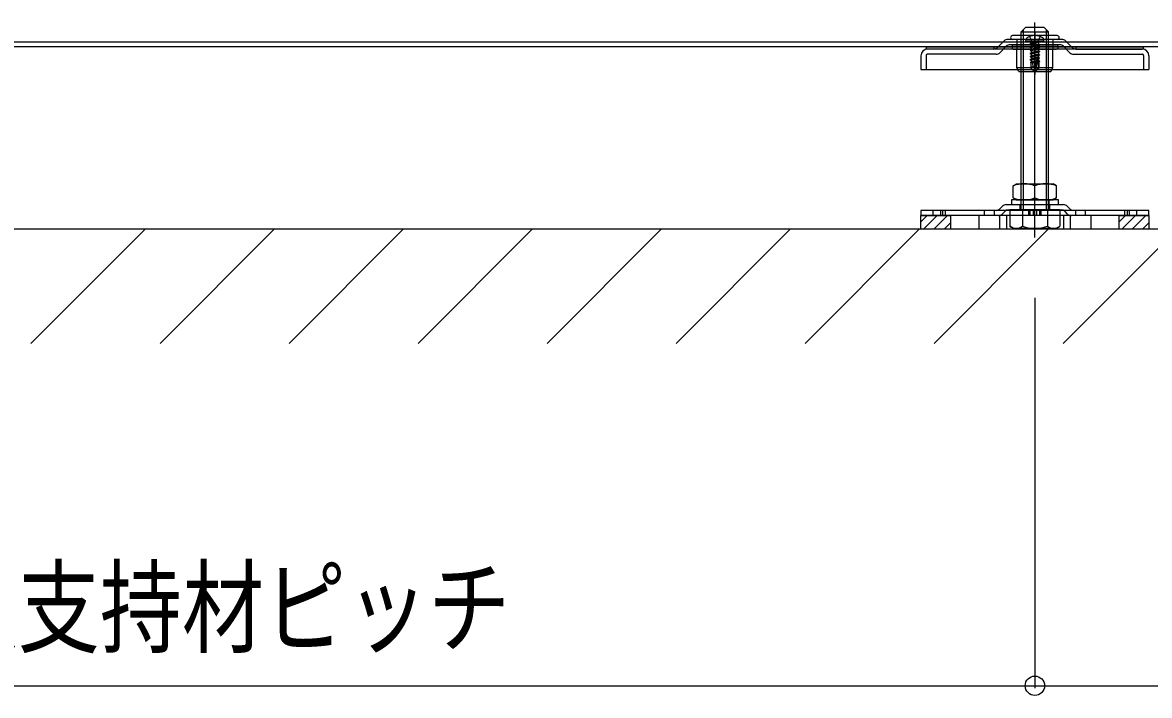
# Model space of a CAD drawing. Units: millimetres, scale not verified. Extents: x -4205 to 4205, y -2970 to 2970.
# Drawn here: x -2024.4 to -1530.2, y -924.2 to -629.4 of the extents above; entities that cross this region are included whole.
import ezdxf
from ezdxf.enums import TextEntityAlignment as Align

# ---------------------------------------------------------------- set-up
doc = ezdxf.new("R2010")
doc.units = ezdxf.units.MM
doc.header["$LTSCALE"] = 20
for name, color, linetype in [('0-4_YKK_12', 2, 'Continuous'), ('0-5_YKK_13', 4, 'Continuous'), ('0-6_YKK_D', 6, 'Continuous'), ('0-8_YSS_K', 3, 'Continuous')]:
    doc.layers.add(name, color=color, linetype=linetype)
doc.styles.add('ＭＳ ゴシック', font='')
doc.styles.get('ＭＳ ゴシック').set_extended_font_data('MS Gothic')

msp = doc.modelspace()

# ---------------------------------------------------------------- linework, layer by layer
at = {"layer": '0-4_YKK_12'}
for p, q in [((-686.5, -638), (-2474.5, -638)), ((-686.5, -640), (-2474.5, -640))]:
    msp.add_line(p, q, dxfattribs=at)
at = {"layer": '0-5_YKK_13'}
for p, q in [((-1580.5, -723.65), (-1580.5, -629.41)), ((-1568.65, -636.8), (-1592.35, -636.8)), ((-1570.7, -635.1), (-1590.3, -635.1)), ((-1570.7, -636.8), (-1590.3, -636.8)), ((-1588.45, -636.8), (-1588.45, -641.1)), ((-1586.5, -711.5), (-1586.5, -633.5)), ((-1585.55, -711.5), (-1585.55, -632.55)), ((-1584.5, -637.5), (-1584.36, -636.7)), ((-1580.5, -633.8), (-1580.5, -652.11)), ((-1576.5, -637.5), (-1576.64, -636.7)), ((-1575.45, -711.5), (-1575.45, -632.55)), ((-1574.5, -711.5), (-1574.5, -633.5)), ((-1572.55, -636.8), (-1572.55, -641.1)), ((-1598.45, -641), (-1627.5, -641)), ((-1598.5, -640), (-1598.5, -641)), ((-1596.83, -640.33), (-1593.97, -637.47)), ((-1595.87, -642.63), (-1593.02, -639.77)), ((-1569.61, -639.1), (-1591.39, -639.1)), ((-1590.5, -639.6), (-1590.5, -640.6)), ((-1590, -639.1), (-1571, -639.1)), ((-1590, -641.1), (-1571, -641.1)), ((-1588.45, -649.25), (-1588.45, -641.1)), ((-1576.5, -637.5), (-1584.5, -637.5)), ((-1584.5, -637.5), (-1584.41, -638)), ((-1576.59, -638), (-1584.41, -638)), ((-1582.6, -638.65), (-1579, -638.05)), ((-1579, -638.15), (-1582.6, -638.75)), ((-1582.6, -638.65), (-1582.05, -638.33)), ((-1582.6, -638.65), (-1582.6, -638.75)), ((-1582.6, -638.65), (-1582.6, -638.75)), ((-1582.6, -638.75), (-1582.05, -639.07)), ((-1582.6, -640.05), (-1578.4, -639.35)), ((-1578.4, -639.45), (-1582.6, -640.15)), ((-1582.6, -640.05), (-1582.05, -639.73)), ((-1582.6, -640.05), (-1582.6, -640.15)), ((-1582.6, -640.15), (-1582.05, -640.47)), ((-1582.6, -641.45), (-1578.4, -640.75)), ((-1578.4, -640.85), (-1582.6, -641.55)), ((-1582.6, -641.45), (-1582.05, -641.13)), ((-1582.6, -641.45), (-1582.6, -641.55)), ((-1582.6, -641.55), (-1582.05, -641.87)), ((-1582.6, -642.85), (-1578.4, -642.15)), ((-1578.4, -642.25), (-1582.6, -642.95)), ((-1579, -638.05), (-1582.05, -638.33)), ((-1582.05, -639.07), (-1579, -638.15)), ((-1582.05, -638.2), (-1582.05, -638.33)), ((-1578.95, -639.03), (-1582.05, -639.73)), ((-1582.05, -639.07), (-1582.05, -639.73)), ((-1578.95, -639.77), (-1582.05, -640.47)), ((-1578.95, -640.43), (-1582.05, -641.13)), ((-1582.05, -640.47), (-1582.05, -641.13)), ((-1578.95, -641.83), (-1582.05, -642.53)), ((-1582.05, -641.87), (-1582.05, -642.53)), ((-1579, -638.05), (-1579, -638.15)), ((-1578.95, -638.2), (-1578.95, -639.03)), ((-1578.4, -639.35), (-1578.95, -639.03)), ((-1578.4, -639.45), (-1578.95, -639.77)), ((-1578.95, -639.77), (-1578.95, -640.43)), ((-1578.4, -640.75), (-1578.95, -640.43)), ((-1578.95, -641.17), (-1578.95, -641.83)), ((-1578.4, -642.15), (-1578.95, -641.83)), ((-1578.4, -639.35), (-1578.4, -639.45)), ((-1578.4, -640.75), (-1578.4, -640.85)), ((-1578.4, -642.15), (-1578.4, -642.25)), ((-1576.5, -637.5), (-1576.59, -638)), ((-1570.5, -639.6), (-1570.5, -640.6)), ((-1565.13, -642.63), (-1567.98, -639.77)), ((-1564.17, -640.33), (-1567.03, -637.47)), ((-1562.55, -641), (-1533.5, -641)), ((-1562.5, -640), (-1562.5, -641)), ((-1630.5, -644), (-1630.5, -650)), ((-1628.2, -643.8), (-1628.2, -650)), ((-1597.5, -643.3), (-1627.7, -643.3)), ((-1582.6, -642.85), (-1582.05, -642.53)), ((-1582.6, -642.85), (-1582.6, -642.95)), ((-1582.6, -642.95), (-1582.05, -643.27)), ((-1582.6, -644.25), (-1578.4, -643.55)), ((-1578.4, -643.65), (-1582.6, -644.35)), ((-1582.6, -644.25), (-1582.05, -643.93)), ((-1582.6, -644.25), (-1582.6, -644.35)), ((-1582.6, -644.35), (-1582.05, -644.67)), ((-1582.6, -645.65), (-1578.4, -644.95)), ((-1578.4, -645.05), (-1582.6, -645.75)), ((-1582.6, -645.65), (-1582.05, -645.33)), ((-1582.6, -645.65), (-1582.6, -645.75)), ((-1582.6, -645.75), (-1582.05, -646.07)), ((-1579.82, -646.51), (-1582.4, -646.93)), ((-1582.4, -646.93), (-1582.05, -646.73)), ((-1582.2, -647.03), (-1582.4, -646.93)), ((-1582.2, -647.03), (-1582.2, -649.45)), ((-1579.96, -647.1), (-1582.2, -647.1)), ((-1578.95, -643.23), (-1582.05, -643.93)), ((-1582.05, -643.27), (-1582.05, -643.93)), ((-1578.95, -644.63), (-1582.05, -645.33)), ((-1582.05, -644.67), (-1582.05, -645.33)), ((-1579.59, -645.51), (-1582.05, -646.07)), ((-1582.05, -646.07), (-1582.05, -646.73)), ((-1579.75, -646.21), (-1582.05, -646.73)), ((-1579.88, -646.78), (-1581.55, -647.1)), ((-1579.17, -645.38), (-1580.35, -650.58)), ((-1579.1, -645.55), (-1579.1, -649.33)), ((-1578.95, -646.03), (-1579.1, -646.07)), ((-1578.5, -646.29), (-1579.1, -646.39)), ((-1578.5, -646.51), (-1579.1, -646.62)), ((-1578.8, -647.1), (-1579.1, -647.1)), ((-1578.95, -642.57), (-1578.95, -643.23)), ((-1578.4, -643.55), (-1578.95, -643.23)), ((-1578.95, -643.97), (-1578.95, -644.63)), ((-1578.4, -644.95), (-1578.95, -644.63)), ((-1578.95, -645.37), (-1578.95, -646.03)), ((-1578.5, -646.29), (-1578.95, -646.03)), ((-1578.8, -646.68), (-1578.8, -649.45)), ((-1578.5, -646.29), (-1578.5, -646.51)), ((-1578.4, -643.55), (-1578.4, -643.65)), ((-1578.4, -644.95), (-1578.4, -645.05)), ((-1563.5, -643.3), (-1533.3, -643.3)), ((-1532.8, -643.8), (-1532.8, -650)), ((-1530.5, -644), (-1530.5, -650)), ((-1630.5, -650), (-1530.5, -650)), ((-1572.55, -649.25), (-1588.45, -649.25)), ((-1587.5, -650.9), (-1588.45, -649.25)), ((-1587.5, -650.9), (-1573.5, -650.9)), ((-1581.25, -648.65), (-1582.2, -649.45)), ((-1580.65, -651), (-1582.2, -649.45)), ((-1580.5, -649.49), (-1580.65, -651)), ((-1580.65, -651), (-1580.35, -651)), ((-1580.5, -649.49), (-1580.5, -651)), ((-1579.1, -649.33), (-1580.35, -650.58)), ((-1580.35, -651), (-1578.8, -649.45)), ((-1580.35, -650.58), (-1580.35, -651)), ((-1578.8, -649.45), (-1579.1, -649.33)), ((-1588.53, -700.1), (-1572.47, -700.1)), ((-1580.5, -706.25), (-1580.5, -700.95)), ((-1580.5, -706.25), (-1580.5, -700.95)), ((-1590, -706.25), (-1588.53, -707.1)), ((-1571, -706.25), (-1572.47, -707.1)), ((-1595.83, -711.03), (-1594.67, -709.87)), ((-1593.05, -709.2), (-1567.95, -709.2)), ((-1592.09, -711.5), (-1568.91, -711.5)), ((-1588.53, -707.1), (-1572.47, -707.1)), ((-1587, -711.5), (-1587, -709.2)), ((-1586.6, -707.1), (-1586.6, -709.2)), ((-1585.98, -711.5), (-1585.98, -718.65)), ((-1575.02, -711.5), (-1575.02, -718.65)), ((-1574.4, -707.1), (-1574.4, -709.2)), ((-1574, -711.5), (-1574, -709.2)), ((-1569.53, -711.5), (-1569.53, -718.65)), ((-1565.17, -711.03), (-1566.33, -709.87)), ((-1630.5, -711.7), (-1630.5, -714)), ((-1530.5, -711.7), (-1630.5, -711.7)), ((-1530.5, -714), (-1630.5, -714)), ((-1625.25, -711.7), (-1625.25, -714)), ((-1621.85, -711.7), (-1621.85, -714)), ((-1621.04, -711.7), (-1621.04, -714)), ((-1619.75, -714), (-1619.75, -711.7)), ((-1580.5, -714), (-1617.5, -714)), ((-1617.5, -714), (-1617.5, -720)), ((-1605, -714), (-1605, -720)), ((-1602.75, -711.7), (-1602.75, -714)), ((-1598.25, -714), (-1598.25, -711.7)), ((-1596, -714), (-1596, -720)), ((-1594.87, -713.33), (-1593.72, -712.17)), ((-1593, -714), (-1593, -720)), ((-1583.25, -711.7), (-1583.25, -714)), ((-1582.75, -711.7), (-1582.75, -714)), ((-1581.23, -711.7), (-1581.23, -714)), ((-1543.5, -714), (-1580.5, -714)), ((-1579.81, -711.7), (-1579.81, -714)), ((-1578.25, -714), (-1578.25, -711.7)), ((-1577.75, -714), (-1577.75, -711.7)), ((-1568, -714), (-1568, -720)), ((-1566.13, -713.33), (-1567.28, -712.17)), ((-1565, -714), (-1565, -720)), ((-1562.75, -711.7), (-1562.75, -714)), ((-1562.32, -714), (-1562.32, -714)), ((-1562.32, -714), (-1562.32, -714)), ((-1558.25, -714), (-1558.25, -711.7)), ((-1556, -714), (-1556, -720)), ((-1543.5, -720), (-1543.5, -714)), ((-1541.25, -711.7), (-1541.25, -714)), ((-1539.96, -711.7), (-1539.96, -714)), ((-1539.15, -711.7), (-1539.15, -714)), ((-1535.75, -714), (-1535.75, -711.7)), ((-1530.5, -714), (-1530.5, -711.7)), ((-1580.5, -720), (-1617.5, -720)), ((-1590, -719.5), (-1591.47, -718.65)), ((-1590, -719.5), (-1571, -719.5)), ((-1543.5, -720), (-1580.5, -720)), ((-1571, -719.5), (-1569.53, -718.65))]:
    msp.add_line(p, q, dxfattribs=at)
for points in [[(-1586.5, -633.5), (-1584.5, -631.5), (-1576.5, -631.5)], [(-1586.5, -633.5), (-1574.5, -633.5), (-1576.5, -631.5)], [(-1582.8, -635.52), (-1581.65, -637.84), (-1580.5, -638.45)], [(-1578.2, -635.52), (-1579.36, -637.84), (-1580.5, -638.45)], [(-1578.4, -640.85), (-1578.95, -641.17), (-1582.05, -641.87)], [(-1578.4, -642.25), (-1578.95, -642.57), (-1582.05, -643.27)], [(-1573.5, -650.9), (-1572.55, -649.25), (-1572.55, -641.1)], [(-1578.4, -643.65), (-1578.95, -643.97), (-1582.05, -644.67)], [(-1579.59, -645.49), (-1580.5, -649.49), (-1581.25, -648.65), (-1581.4, -647.1)], [(-1578.4, -645.05), (-1578.95, -645.37), (-1579.14, -645.41)], [(-1578.5, -646.51), (-1578.95, -646.77), (-1579.1, -646.8)], [(-1590, -706.25), (-1590, -700.95), (-1588.53, -700.1)], [(-1571, -706.25), (-1571, -700.95), (-1572.47, -700.1)], [(-1569.53, -711.5), (-1591.47, -711.5), (-1591.47, -718.65)], [(-1590.8, -707.1), (-1590.8, -709.2), (-1570.2, -709.2)], [(-1570.2, -709.2), (-1570.2, -707.1), (-1590.8, -707.1)]]:
    msp.add_lwpolyline(points, dxfattribs=at)
msp.add_lwpolyline([(-1628, -640), (-1533, -640), (-1533, -641), (-1628, -641)], close=True, dxfattribs=at)
for centre, radius, start, end in [((-1592.35, -639.1), 2.3, 90, 135), ((-1590.3, -635.95), 0.85, 90, 270), ((-1583.47, -636.85), 0.9, 122.0559, 170), ((-1580.5, -641.6), 6.5, 57.9441, 122.0559), ((-1577.53, -636.85), 0.9, 10, 57.9441), ((-1570.7, -635.95), 0.85, 270, 90), ((-1568.65, -639.1), 2.3, 45, 90), ((-1627.5, -644), 3, 90, 180), ((-1598.45, -638.7), 2.3, 270, 315), ((-1591.39, -641.4), 2.3, 90, 135), ((-1590, -639.6), 0.5, 90, 180), ((-1590, -640.6), 0.5, 180, 270), ((-1582.25, -638.2), 0.2, 0, 90), ((-1578.75, -638.2), 0.2, 90, 180), ((-1571, -639.6), 0.5, 0, 90), ((-1571, -640.6), 0.5, 270, 0), ((-1569.61, -641.4), 2.3, 45, 90), ((-1562.55, -638.7), 2.3, 225, 270), ((-1533.5, -644), 3, 0, 90), ((-1627.7, -643.8), 0.5, 90, 180), ((-1597.5, -641), 2.3, 270, 315), ((-1579.35, -645.55), 0.248, 0, 167.191), ((-1563.5, -641), 2.3, 225, 270), ((-1533.3, -643.8), 0.5, 0, 90), ((-1585.25, -713.5), 13.42, 69.2736, 110.7264), ((-1575.75, -713.5), 13.42, 69.2736, 110.7264), ((-1585.25, -693.7), 13.42, 249.2736, 290.7264), ((-1575.75, -693.7), 13.42, 249.2736, 290.7264), ((-1597.45, -709.4), 2.3, 270, 315), ((-1593.05, -711.5), 2.3, 90, 135), ((-1592.09, -713.8), 2.3, 90, 135), ((-1568.91, -713.8), 2.3, 45, 90), ((-1567.95, -711.5), 2.3, 45, 90), ((-1563.55, -709.4), 2.3, 225, 270), ((-1596.5, -711.7), 2.3, 270, 315), ((-1564.5, -711.7), 2.3, 225, 270), ((-1588.73, -714.64), 4.86, 235.6157, 304.3843), ((-1580.5, -701.35), 18.15, 252.412, 287.5879), ((-1572.27, -714.64), 4.86, 235.6157, 304.3843)]:
    msp.add_arc(centre, radius, start, end, dxfattribs=at)
at = {"layer": '0-6_YKK_D'}
for p, q in [((-1580.5, -750), (-1580.5, -921)), ((-1580.5, -750), (-1580.5, -921)), ((-2280.5, -920), (-1580.5, -920)), ((-1580.5, -920), (-880.5, -920))]:
    msp.add_line(p, q, dxfattribs=at)
msp.add_circle((-1580.5, -920), 4.25, dxfattribs=at)
msp.add_circle((-1580.5, -920), 4.25, dxfattribs=at)
at = {"layer": '0-8_YSS_K'}
for p, q in [((-1630.5, -716.71), (-1627.79, -714)), ((-1629.3, -720), (-1623.3, -714)), ((-1624.81, -720), (-1618.81, -714)), ((-1543.5, -716.71), (-1540.79, -714)), ((-1542.3, -720), (-1536.3, -714)), ((-1537.81, -720), (-1531.81, -714)), ((-656, -720), (-2505, -720)), ((-2020.69, -770), (-1970.69, -720)), ((-1964.12, -770), (-1914.12, -720)), ((-1907.55, -770), (-1857.55, -720)), ((-1850.98, -770), (-1800.98, -720)), ((-1794.41, -770), (-1744.41, -720)), ((-1737.84, -770), (-1687.84, -720)), ((-1681.27, -770), (-1631.27, -720)), ((-1624.71, -770), (-1574.71, -720)), ((-1620.32, -720), (-1617.5, -717.18)), ((-1568.14, -770), (-1518.14, -720)), ((-1533.32, -720), (-1530.5, -717.18))]:
    msp.add_line(p, q, dxfattribs=at)
for points in [[(-1630.5, -714), (-1617.5, -714), (-1617.5, -720), (-1630.5, -720)], [(-1543.5, -714), (-1530.5, -714), (-1530.5, -720), (-1543.5, -720)]]:
    msp.add_lwpolyline(points, close=True, dxfattribs=at)

# ---------------------------------------------------------------- texts
at = {"layer": '0-6_YKK_D', "style": 'ＭＳ ゴシック', "width": 0.8}
msp.add_text('根太支持材ピッチ', height=32.99, dxfattribs=at).set_placement((-2098.5, -912), align=Align.BOTTOM_LEFT)

doc.saveas('drawing.dxf')
